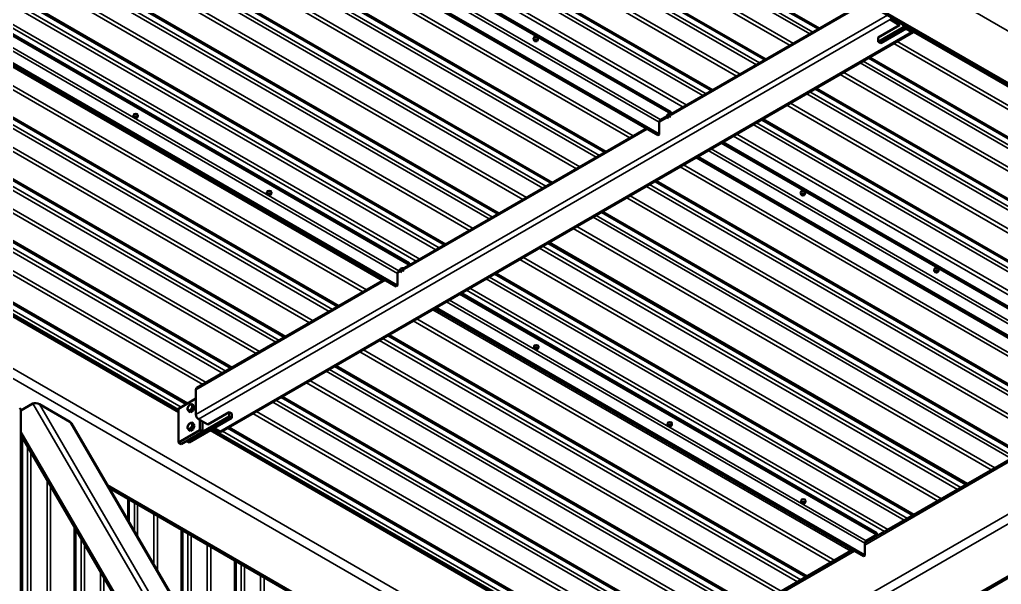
# Model space of a CAD drawing. Header units: millimetres. Extents: x 0 to 14700, y 0 to 10395.
# Drawn here: x 4995 to 7595, y 3488 to 4983 of the extents above; entities that cross this region are included whole.
import ezdxf

# ---------------------------------------------------------------- set-up
doc = ezdxf.new("R2010")
doc.units = ezdxf.units.MM
doc.header["$LTSCALE"] = 35
doc.layers.add('Видимые тонкие (ГОСТ)', color=7, linetype='Continuous', lineweight=35)
doc.layers.add('Видимый контур (ГОСТ)', color=7, linetype='Continuous', lineweight=50)

msp = doc.modelspace()

# ---------------------------------------------------------------- linework, layer by layer
at = {"layer": 'Видимые тонкие (ГОСТ)'}
for p, q in [((8575.8, 4396.4), (5472, 6188.4)), ((8067.4, 4552.7), (5353.2, 6119.8)), ((7113.4, 4959.8), (6009.1, 5597.4)), ((7087.2, 4944.8), (5982.9, 5582.3)), ((7095.7, 4949.6), (5991.4, 5587.2)), ((7034.9, 4914.5), (5930.6, 5552.1)), ((7044.2, 4919.9), (5939.9, 5557.5)), ((6972, 4878.2), (5867.7, 5515.8)), ((6945.8, 4863.1), (5841.5, 5500.7)), ((6954.3, 4868), (5850, 5505.6)), ((6893.5, 4832.9), (5789.2, 5470.5)), ((6902.8, 4838.3), (5798.5, 5475.8)), ((6830.5, 4796.5), (5726.2, 5434.1)), ((6804.4, 4781.5), (5700.1, 5419)), ((6812.9, 4786.3), (5708.6, 5423.9)), ((6752.1, 4751.2), (5647.8, 5388.8)), ((6761.4, 4756.6), (5657.1, 5394.2)), ((5615.4, 5370.1), (6719, 4732.9)), ((5617.9, 5371.6), (6720.3, 4735.1)), ((5551.7, 5333.4), (6687.2, 4677.8)), ((5554.3, 5334.8), (6688.5, 4680)), ((5580.9, 5350.2), (6688.5, 4710.8)), ((5588.7, 5354.7), (6692.4, 4717.5)), ((6610.7, 4669.6), (5506.4, 5307.2)), ((6619.9, 4674.9), (5515.6, 5312.5)), ((6521.6, 4618.2), (5417.3, 5255.7)), ((6530, 4623), (5425.7, 5260.6)), ((6547.7, 4633.2), (5443.4, 5270.8)), ((6469.2, 4587.9), (5364.9, 5225.5)), ((6478.5, 4593.3), (5374.2, 5230.9)), ((6380.1, 4536.5), (5275.8, 5174.1)), ((6388.6, 4541.4), (5284.3, 5179)), ((6406.3, 4551.6), (5302, 5189.2)), ((6337.1, 4511.7), (5232.8, 5149.2)), ((6327.8, 4506.3), (5223.5, 5143.9)), ((6247.2, 4459.7), (5142.9, 5097.3)), ((6264.8, 4469.9), (5160.5, 5107.5)), ((6238.7, 4454.9), (5134.4, 5092.4)), ((6186.4, 4424.6), (5082.1, 5062.2)), ((6195.7, 4430), (5091.4, 5067.6)), ((6123.4, 4388.3), (5019.1, 5025.9)), ((7236.1, 5027.3), (6720, 4729.3)), ((6097.3, 4373.2), (4993, 5010.8)), ((6105.7, 4378.1), (5001.4, 5015.7)), ((7292.6, 4994.6), (5461.7, 3937.5)), ((6461.5, 3175.7), (3357.8, 4967.7)), ((6472.8, 3195.3), (3380.4, 4980.8)), ((4922.4, 4970), (6026.1, 4332.8)), ((4924.9, 4971.5), (6027.4, 4335)), ((6045, 4343), (4940.7, 4980.6)), ((6054.3, 4348.4), (4950, 4985.9)), ((7300.1, 4982.6), (5468.7, 3925.3)), ((4888, 4950.1), (5995.5, 4310.7)), ((4895.7, 4954.6), (5999.4, 4317.4)), ((7356.7, 4950), (5525.3, 3892.6)), ((7359.8, 4955.9), (7356.7, 4954.1)), ((8076.6, 4536.9), (7361.8, 4949.5)), ((5955.8, 4291.5), (4851.5, 4929.1)), ((4858.8, 4933.3), (5994.3, 4277.7)), ((4861.3, 4934.7), (5995.5, 4279.9)), ((8128.9, 4446.2), (7309.5, 4919.3)), ((8119.6, 4462.3), (7318.8, 4924.7)), ((5904.1, 4261.7), (4799.8, 4899.2)), ((5913.3, 4267), (4809, 4904.5)), ((5841.1, 4225.3), (4736.8, 4862.8)), ((8218, 4291.9), (7220.4, 4867.9)), ((8209.6, 4306.5), (7228.8, 4872.8)), ((8191.9, 4337.2), (7246.5, 4883)), ((5815, 4210.2), (4710.7, 4847.8)), ((5823.4, 4215.1), (4719.1, 4852.6)), ((8270.3, 4201.3), (7168.1, 4837.7)), ((8261.1, 4217.4), (7177.3, 4843)), ((5762.6, 4180), (4658.3, 4817.6)), ((5771.9, 4185.3), (4667.6, 4822.9)), ((8185.7, 4147.2), (7079, 4786.2)), ((8194.2, 4152.1), (7087.4, 4791.1)), ((8211.9, 4162.3), (7105.1, 4801.3)), ((5673.5, 4128.5), (4569.2, 4766.1)), ((5682, 4133.4), (4577.7, 4771)), ((5699.7, 4143.6), (4595.4, 4781.2)), ((8142.7, 4122.4), (7035.9, 4761.4)), ((5621.2, 4098.3), (4516.9, 4735.9)), ((5630.5, 4103.7), (4526.2, 4741.3)), ((8133.4, 4117), (7026.6, 4756)), ((6710.6, 4723.9), (6688.5, 4711.2)), ((8052.8, 4070.5), (6946, 4709.5)), ((8070.5, 4080.7), (6963.7, 4719.7)), ((5532.1, 4046.9), (4427.8, 4684.5)), ((5540.6, 4051.8), (4436.3, 4689.3)), ((5558.2, 4062), (4453.9, 4699.5)), ((6656.7, 4692.8), (6013.9, 4321.7)), ((8001.3, 4040.7), (6894.5, 4679.7)), ((8044.3, 4065.6), (6937.5, 4704.6)), ((5479.8, 4016.7), (4375.5, 4654.3)), ((5489.1, 4022.1), (4384.8, 4659.6)), ((6852.8, 4655.7), (7956.5, 4018.4)), ((6855.3, 4657.1), (7957.8, 4020.6)), ((7992, 4035.4), (6885.2, 4674.4)), ((6818.4, 4635.8), (7925.9, 3996.3)), ((6826.1, 4640.3), (7929.8, 4003.1)), ((5415.7, 3942.8), (4261.7, 4609.1)), ((5415.7, 3950.8), (4268.6, 4613.1)), ((5422.6, 3956.6), (4294.8, 4607.7)), ((5440.2, 3966.8), (4312.5, 4617.9)), ((6789.2, 4618.9), (7924.7, 3963.3)), ((6791.7, 4620.4), (7925.9, 3965.5)), ((7850.6, 3953.8), (6743.9, 4592.8)), ((7859.8, 3959), (6753, 4598.1)), ((7787.6, 3917.4), (6680.8, 4556.4)), ((7761.5, 3902.3), (6654.7, 4541.3)), ((7769.9, 3907.2), (6663.1, 4546.2)), ((7709.2, 3872.1), (6602.4, 4511.1)), ((7718.4, 3877.4), (6611.7, 4516.4)), ((7646.2, 3835.7), (6539.4, 4474.7)), ((7620.1, 3820.6), (6513.3, 4459.6)), ((7628.5, 3825.5), (6521.7, 4464.5)), ((7567.7, 3790.4), (6460.9, 4429.4)), ((7577, 3795.8), (6470.2, 4434.8)), ((7478.6, 3739), (6371.9, 4378)), ((7487.1, 3743.9), (6380.3, 4382.9)), ((7504.8, 3754.1), (6398, 4393.1)), ((7426.3, 3708.8), (6319.5, 4347.8)), ((7435.6, 3714.1), (6328.8, 4353.1)), ((6004.6, 4316.3), (5995.6, 4311.1)), ((5963.7, 4292.7), (5461.7, 4002.8)), ((7337.2, 3657.3), (6230.4, 4296.3)), ((7345.7, 3662.2), (6238.9, 4301.2)), ((7363.3, 3672.4), (6256.6, 4311.4)), ((7284.9, 3627.1), (6178.1, 4266.1)), ((7294.2, 3632.5), (6187.4, 4271.5)), ((6133.2, 4240.2), (7236.9, 3603)), ((6159.8, 4255.6), (7263.5, 3618.4)), ((6162.4, 4257), (7264.8, 3620.6)), ((7195.7, 3575.6), (6088.9, 4214.6)), ((6096.2, 4218.8), (7231.7, 3563.2)), ((6098.7, 4220.3), (7233, 3565.5)), ((6125.4, 4235.7), (7233, 3596.2)), ((7153.2, 3551.1), (6046.4, 4190.1)), ((7144, 3545.8), (6037.2, 4184.8)), ((7054.9, 3494.3), (5948.1, 4133.3)), ((7063.3, 3499.2), (5956.5, 4138.2)), ((7081, 3509.4), (5974.2, 4148.4)), ((7011.8, 3469.5), (5905.1, 4108.5)), ((7002.5, 3464.1), (5895.8, 4103.1)), ((6628.4, 3105.5), (8334.3, 4090.4)), ((6921.9, 3417.6), (5815.1, 4056.6)), ((6939.6, 3427.8), (5832.8, 4066.8)), ((6889.7, 3230.3), (8345.6, 4070.8)), ((6913.5, 3412.7), (5806.7, 4051.7)), ((6861.1, 3382.5), (5754.3, 4021.5)), ((6870.4, 3387.8), (5763.6, 4026.8)), ((6798.2, 3346.1), (5691.4, 3985.1)), ((5030.3, 3966.1), (5783, 2674.2)), ((5047.5, 3964.4), (5795.1, 2681.2)), ((6772, 3331), (5665.2, 3970)), ((6780.5, 3335.9), (5673.7, 3974.9)), ((7008.5, 3161.7), (8405, 3968)), ((7233, 3591.7), (7898.4, 3975.9)), ((6719.7, 3300.8), (5612.9, 3939.8)), ((6729, 3306.2), (5622.2, 3945.2)), ((5128, 3917.9), (5835.4, 2703.8)), ((6656.7, 3264.5), (5549.9, 3903.5)), ((4997.9, 3892), (5726, 2642.3)), ((4997.9, 3883.6), (4997.9, 3883.6)), ((4998.4, 3877.9), (4998.4, 3094.6)), ((6472.8, 3332.5), (5499.1, 3894.7)), ((6472, 3341), (5506, 3898.6)), ((6480.4, 3345.9), (5532.3, 3893.3)), ((5016.1, 3852.5), (5016.1, 3084.4)), ((5024.5, 3837.9), (5024.5, 3079.5)), ((5067.5, 3764.1), (5067.5, 3054.6)), ((5076.8, 3748.1), (5076.8, 3049.3)), ((6250.1, 3160.6), (5227.3, 3751.2)), ((5281.2, 3714.6), (5281.2, 3658.5)), ((5298.9, 3704.4), (5298.9, 3628.2)), ((5307.4, 3699.5), (5307.4, 3613.7)), ((5350.4, 3674.7), (5350.4, 3539.8)), ((5359.7, 3669.3), (5359.7, 3523.9)), ((5139.8, 3640.1), (5139.8, 3012.9)), ((5422.7, 3632.9), (5422.7, 3415.8)), ((5440.3, 3622.7), (5440.3, 3385.5)), ((5448.8, 3617.9), (5448.8, 3371)), ((5158.2, 3608.5), (5158.2, 3002.3)), ((5166.5, 3594.2), (5166.5, 2997.5)), ((5491.8, 3593), (5491.8, 3297.1)), ((5501.1, 3587.7), (5501.1, 3281.2)), ((6628.4, 3242.7), (7205.4, 3575.8)), ((5564.1, 3551.3), (5564.1, 3173.1)), ((5581.8, 3541.1), (5581.8, 3142.7)), ((5590.2, 3536.2), (5590.2, 3128.2)), ((5209, 3521.2), (5209, 2972.9)), ((5633.2, 3511.4), (5633.2, 3054.4)), ((5218.2, 3505.5), (5218.2, 2967.7)), ((5642.5, 3506), (5642.5, 3038.4))]:
    msp.add_line(p, q, dxfattribs=at)
at = {"layer": 'Видимый контур (ГОСТ)'}
for p, q in [((8072.1, 4544.6), (5348.5, 6117.1)), ((7110.2, 4958), (6005.9, 5595.5)), ((6968.7, 4876.3), (5864.4, 5513.9)), ((6827.3, 4794.7), (5723, 5432.2)), ((5620.2, 5372.9), (6720.3, 4737.7)), ((5549.5, 5332), (6685, 4676.5)), ((6544.5, 4631.4), (5440.2, 5268.9)), ((6403, 4549.7), (5298.7, 5187.3)), ((6261.6, 4468.1), (5157.3, 5105.6)), ((6120.2, 4386.4), (5015.9, 5024)), ((7233.1, 5029), (6719.1, 4732.2)), ((4927.2, 4972.8), (6027.4, 4337.6)), ((7268.3, 4935.7), (7324.9, 4968.4)), ((7268.3, 4924.3), (7341.4, 4966.5)), ((7324.9, 4972.4), (7300.1, 4986.7)), ((7300.1, 4982.6), (7324.9, 4968.4)), ((7324.9, 4968.4), (7324.9, 4972.4)), ((7332, 4971.9), (7332, 4969.2)), ((7332, 4969.2), (7334.4, 4970.5)), ((7332, 4969.2), (7339, 4965.1)), ((7341.4, 4966.5), (7339, 4965.1)), ((7361.7, 4949.5), (5530.3, 3892.1)), ((7348.5, 4962.4), (7275.4, 4920.2)), ((7341.9, 4958.6), (7356.7, 4950)), ((7356.7, 4954.1), (7345.4, 4960.6)), ((4856.5, 4932), (5992, 4276.4)), ((7268.3, 4935.7), (7268.3, 4924.3)), ((7275.4, 4920.2), (7268.3, 4924.3)), ((8195.1, 4331.6), (7243.3, 4881.1)), ((5837.9, 4223.4), (4733.6, 4861)), ((8208.7, 4160.5), (7101.9, 4799.5)), ((5696.4, 4141.8), (4592.1, 4779.3)), ((6719, 4732.9), (6718.3, 4732.5)), ((6720.3, 4737.7), (6720.3, 4735.1)), ((6688.5, 4710.8), (6688.5, 4680)), ((6709.7, 4726.8), (6690.3, 4715.6)), ((6709.6, 4727.4), (6692.4, 4717.5)), ((8067.2, 4078.8), (6960.4, 4717.8)), ((5555, 4060.1), (4450.7, 4697.7)), ((6653.8, 4694.5), (6013, 4324.5)), ((6687.2, 4677.8), (6685, 4676.5)), ((6857.6, 4658.4), (7957.8, 4023.3)), ((5415.7, 3948.2), (4266.4, 4611.8)), ((5437, 3964.9), (4309.3, 4616)), ((6786.9, 4617.6), (7922.4, 3962)), ((7784.4, 3915.5), (6677.6, 4554.5)), ((7643, 3833.9), (6536.2, 4472.9)), ((7501.5, 3752.2), (6394.8, 4391.2)), ((6003.6, 4319.1), (5997.3, 4315.5)), ((6003.5, 4319.8), (5999.4, 4317.4)), ((6026.1, 4332.8), (6012.3, 4324.8)), ((6027.4, 4337.6), (6027.4, 4335)), ((5960.8, 4294.4), (5463.7, 4007.4)), ((5995.5, 4310.7), (5995.5, 4279.9)), ((7360.1, 3670.6), (6253.3, 4309.6)), ((5994.3, 4277.7), (5992, 4276.4)), ((6164.6, 4258.4), (7264.8, 3623.2)), ((6093.9, 4217.5), (7229.4, 3561.9)), ((7077.8, 3507.5), (5971, 4146.6)), ((6936.4, 3425.9), (5829.6, 4064.9)), ((5461.7, 3979.2), (5415.7, 3952.6)), ((5461.7, 3937.5), (5461.7, 4002.8)), ((6794.9, 3344.3), (5688.1, 3983.3)), ((7233.1, 3597.2), (7893.7, 3978.6)), ((5030.3, 3966.1), (4997.9, 3947.4)), ((5128, 3917.9), (5047.5, 3964.4)), ((5415.7, 3952.6), (5415.7, 3862.8)), ((5450.2, 3964.7), (5454.7, 3962.1)), ((5453.9, 3959.5), (5458.4, 3956.9)), ((5454.7, 3962.1), (5458.4, 3956.9)), ((5458.4, 3956.9), (5454.7, 3947.4)), ((7011.8, 3158.1), (8407.4, 3963.9)), ((4997.9, 2311.5), (4997.9, 3949.8)), ((5436.9, 3866.9), (5550.1, 3932.2)), ((5442.8, 3945.8), (5447.4, 3943.2)), ((5557.1, 3928.1), (5444, 3862.8)), ((5454.7, 3947.4), (5447.4, 3943.2)), ((5450.2, 3950), (5454.7, 3947.4)), ((5493.5, 3911), (5550.1, 3943.7)), ((5550.1, 3943.7), (5557.1, 3939.6)), ((5550.1, 3932.2), (5550.1, 3943.7)), ((5557.1, 3928.1), (5550.1, 3932.2)), ((5557.1, 3939.6), (5557.1, 3928.1)), ((5132.5, 3913.8), (5837, 2704.7)), ((5450.2, 3915.7), (5454.7, 3913.1)), ((5450.2, 3901), (5454.7, 3898.4)), ((5453.9, 3910.5), (5458.4, 3907.9)), ((5454.7, 3913.1), (5458.4, 3907.9)), ((5458.4, 3907.9), (5454.7, 3898.4)), ((5493.5, 3911), (5468.7, 3925.3)), ((5472.3, 3895.5), (5472.3, 3923.2)), ((5479.3, 3919.2), (5479.3, 3891.4)), ((5525.3, 3892.6), (5510.5, 3901.2)), ((6653.5, 3262.6), (5546.7, 3901.6)), ((4997.9, 3883.6), (5722.3, 2640.2)), ((5002.7, 3875.4), (4997.9, 3878.2)), ((5001.6, 3876), (5001.6, 3092.7)), ((5415.7, 3862.8), (5472.3, 3895.5)), ((5479.3, 3891.4), (5422.8, 3858.7)), ((5442.8, 3896.8), (5447.4, 3894.2)), ((5454.7, 3898.4), (5447.4, 3894.2)), ((5479.3, 3891.4), (5472.3, 3895.5)), ((6469.5, 3339.8), (5503.8, 3897.4)), ((5415.7, 3862.8), (5422.8, 3858.7)), ((5436.9, 3866.9), (5444, 3862.8)), ((6254.7, 3152.6), (5232, 3743)), ((5284.5, 3712.7), (5284.5, 3653)), ((5143, 3634.5), (5143, 3011.1)), ((5425.9, 3631.1), (5425.9, 3410.3)), ((7263.5, 3618.4), (7236.9, 3603)), ((7264.8, 3623.2), (7264.8, 3620.6)), ((7233, 3596.2), (7233, 3565.5)), ((6627.4, 3247.5), (7200.7, 3578.5)), ((7231.7, 3563.2), (7229.4, 3561.9)), ((5567.3, 3549.4), (5567.3, 3167.5))]:
    msp.add_line(p, q, dxfattribs=at)
for centre, major_axis, ratio, start_param, end_param in [((7356.7, 4958.1), (2.5, -4.33), 0.57735, 5.497787, 6.942768), ((7356.7, 4958.1), (5, -8.66), 0.57735, 5.497787, 7.005801), ((6361.9, 4933.6), (5.94, 0), 0.57735, 0.015017, 3.126575), ((5302.3, 4730.1), (5.94, 0), 0.57735, 0.015017, 3.126575), ((6715.4, 4729.5), (-5.94, 0), 0.57735, 3.745739, 6.268168), ((6719, 4734.3), (-0.9, -1.56), 0.57735, 0.785398, 2.356194), ((6692.4, 4713), (-2.75, -4.76), 0.57735, 3.926991, 5.497787), ((6715.4, 4723.7), (-4.54, 0), 0.57735, 3.772197, 7.223377), ((6687.2, 4679.2), (-0.9, -1.56), 0.57735, 0.785398, 2.356194), ((5655.8, 4526), (5.94, 0), 0.57735, 0.015017, 3.126575), ((7069, 4525.4), (5.94, 0), 0.57735, 0.015017, 3.126575), ((5999.4, 4312.9), (-2.75, -4.76), 0.57735, 3.926991, 5.497787), ((6009.4, 4321.8), (-5.94, 0), 0.57735, 3.745739, 6.268168), ((6009.4, 4316.1), (-4.54, 0), 0.57735, 3.772197, 7.223377), ((6026.1, 4334.3), (-0.9, -1.56), 0.57735, 0.785398, 2.356194), ((7422.5, 4321.2), (5.94, 0), 0.57735, 0.015017, 3.126575), ((5994.3, 4279.2), (-0.9, -1.56), 0.57735, 0.785398, 2.356194), ((6362.9, 4117.7), (5.94, 0), 0.57735, 0.015017, 3.126575), ((5468.7, 3998.8), (-5, 8.66), 0.57735, 0, 0.785398), ((4987.9, 3949.8), (10, 0), 0.57735, 0, 0.785398), ((5040.4, 3960.3), (-12.2, 3.3), 0.515579, 4.239552, 5.810348), ((5468.7, 3933.4), (-5, 8.66), 0.57735, 0.785398, 2.356194), ((5121, 3913.8), (12.2, -3.3), 0.515579, 0.482469, 1.097959), ((6716.5, 3913.6), (5.94, 0), 0.57735, 0.015017, 3.126575), ((5525.3, 3900.8), (5, -8.66), 0.57735, 5.497787, 6.283185), ((7070, 3709.5), (5.94, 0), 0.57735, 0.015017, 3.126575), ((7263.5, 3619.8), (-0.9, -1.56), 0.57735, 0.785398, 2.356194), ((7236.9, 3598.5), (-2.75, -4.76), 0.57735, 3.926991, 5.497787), ((7231.7, 3564.7), (-0.9, -1.56), 0.57735, 0.785398, 2.356194)]:
    msp.add_ellipse(centre, major_axis=major_axis, ratio=ratio, start_param=start_param, end_param=end_param, dxfattribs=at)
for centre, major_axis in [((6361.9, 4927.9), (-4.54, 0)), ((5302.3, 4724.4), (-4.54, 0)), ((5655.8, 4520.2), (-4.54, 0)), ((7069, 4519.6), (-4.54, 0)), ((7422.5, 4315.5), (-4.54, 0)), ((6362.9, 4112), (-4.54, 0)), ((5445.8, 3955.7), (-4.28, -7.4)), ((5445.8, 3906.7), (-4.28, -7.4)), ((6716.5, 3907.9), (-4.54, 0)), ((7070, 3703.7), (-4.54, 0))]:
    msp.add_ellipse(centre, major_axis=major_axis, ratio=0.57735, dxfattribs=at)
for points, knots in [([(6355.9, 4933.6), (6355.9, 4933.2), (6355.9, 4932.7), (6356, 4931.7), (6356.1, 4931.2), (6356.3, 4930.2), (6356.4, 4929.8), (6356.7, 4928.9), (6356.8, 4928.5), (6357.2, 4927.7), (6357.4, 4927.4), (6357.5, 4927)], [7.0535661, 7.0535661, 7.0535661, 7.0535661, 7.1200835, 7.1200835, 7.1866009, 7.1866009, 7.2531183, 7.2531183, 7.3196356, 7.3196356, 7.386153, 7.386153, 7.386153, 7.386153]), ([(6366.2, 4927), (6366.4, 4927.4), (6366.5, 4927.7), (6366.9, 4928.5), (6367, 4928.9), (6367.3, 4929.8), (6367.4, 4930.2), (6367.6, 4931.2), (6367.7, 4931.7), (6367.8, 4932.7), (6367.8, 4933.2), (6367.8, 4933.6)], [3.6094213, 3.6094213, 3.6094213, 3.6094213, 3.6759387, 3.6759387, 3.742456, 3.742456, 3.8089734, 3.8089734, 3.8754908, 3.8754908, 3.9420082, 3.9420082, 3.9420082, 3.9420082]), ([(5296.3, 4730.1), (5296.3, 4729.6), (5296.3, 4729.1), (5296.4, 4728.2), (5296.5, 4727.7), (5296.7, 4726.7), (5296.8, 4726.3), (5297.1, 4725.4), (5297.2, 4725), (5297.6, 4724.2), (5297.8, 4723.9), (5298, 4723.5)], [7.0535661, 7.0535661, 7.0535661, 7.0535661, 7.1200835, 7.1200835, 7.1866009, 7.1866009, 7.2531183, 7.2531183, 7.3196356, 7.3196356, 7.386153, 7.386153, 7.386153, 7.386153]), ([(5306.6, 4723.5), (5306.8, 4723.9), (5306.9, 4724.2), (5307.3, 4725), (5307.5, 4725.4), (5307.7, 4726.3), (5307.9, 4726.7), (5308, 4727.7), (5308.1, 4728.2), (5308.2, 4729.1), (5308.2, 4729.6), (5308.2, 4730.1)], [3.6094213, 3.6094213, 3.6094213, 3.6094213, 3.6759387, 3.6759387, 3.742456, 3.742456, 3.8089734, 3.8089734, 3.8754908, 3.8754908, 3.9420082, 3.9420082, 3.9420082, 3.9420082]), ([(6709.5, 4729.5), (6709.5, 4729), (6709.5, 4728.5), (6709.6, 4727.5), (6709.6, 4727.1), (6709.8, 4726.1), (6710, 4725.7), (6710.2, 4724.8), (6710.4, 4724.4), (6710.7, 4723.6), (6710.9, 4723.3), (6711.1, 4722.9)], [7.0535661, 7.0535661, 7.0535661, 7.0535661, 7.1200835, 7.1200835, 7.1866009, 7.1866009, 7.2531183, 7.2531183, 7.3196356, 7.3196356, 7.386153, 7.386153, 7.386153, 7.386153]), ([(5649.9, 4526), (5649.9, 4525.5), (5649.9, 4525), (5650, 4524), (5650, 4523.5), (5650.2, 4522.6), (5650.4, 4522.1), (5650.6, 4521.3), (5650.8, 4520.9), (5651.1, 4520.1), (5651.3, 4519.7), (5651.5, 4519.4)], [7.0535661, 7.0535661, 7.0535661, 7.0535661, 7.1200835, 7.1200835, 7.1866009, 7.1866009, 7.2531183, 7.2531183, 7.3196356, 7.3196356, 7.386153, 7.386153, 7.386153, 7.386153]), ([(5660.1, 4519.4), (5660.3, 4519.7), (5660.5, 4520.1), (5660.8, 4520.9), (5661, 4521.3), (5661.3, 4522.1), (5661.4, 4522.6), (5661.6, 4523.5), (5661.7, 4524), (5661.8, 4525), (5661.8, 4525.5), (5661.8, 4526)], [3.6094213, 3.6094213, 3.6094213, 3.6094213, 3.6759387, 3.6759387, 3.742456, 3.742456, 3.8089734, 3.8089734, 3.8754908, 3.8754908, 3.9420082, 3.9420082, 3.9420082, 3.9420082]), ([(7063, 4525.4), (7063, 4524.9), (7063, 4524.4), (7063.1, 4523.4), (7063.2, 4522.9), (7063.4, 4522), (7063.5, 4521.5), (7063.8, 4520.7), (7063.9, 4520.3), (7064.3, 4519.5), (7064.5, 4519.1), (7064.7, 4518.8)], [7.0535661, 7.0535661, 7.0535661, 7.0535661, 7.1200835, 7.1200835, 7.1866009, 7.1866009, 7.2531183, 7.2531183, 7.3196356, 7.3196356, 7.386153, 7.386153, 7.386153, 7.386153]), ([(7073.3, 4518.8), (7073.5, 4519.1), (7073.7, 4519.5), (7074, 4520.3), (7074.2, 4520.7), (7074.4, 4521.5), (7074.6, 4522), (7074.7, 4522.9), (7074.8, 4523.4), (7074.9, 4524.4), (7074.9, 4524.9), (7074.9, 4525.4)], [3.6094213, 3.6094213, 3.6094213, 3.6094213, 3.6759387, 3.6759387, 3.742456, 3.742456, 3.8089734, 3.8089734, 3.8754908, 3.8754908, 3.9420082, 3.9420082, 3.9420082, 3.9420082]), ([(6003.4, 4321.9), (6003.4, 4321.4), (6003.4, 4320.9), (6003.5, 4319.9), (6003.6, 4319.4), (6003.8, 4318.5), (6003.9, 4318), (6004.2, 4317.2), (6004.3, 4316.8), (6004.7, 4316), (6004.9, 4315.6), (6005.1, 4315.3)], [7.0535661, 7.0535661, 7.0535661, 7.0535661, 7.1200835, 7.1200835, 7.1866009, 7.1866009, 7.2531183, 7.2531183, 7.3196356, 7.3196356, 7.386153, 7.386153, 7.386153, 7.386153]), ([(7416.6, 4321.3), (7416.6, 4320.8), (7416.6, 4320.3), (7416.7, 4319.3), (7416.7, 4318.8), (7416.9, 4317.9), (7417.1, 4317.4), (7417.3, 4316.5), (7417.5, 4316.1), (7417.8, 4315.4), (7418, 4315), (7418.2, 4314.7)], [7.0535661, 7.0535661, 7.0535661, 7.0535661, 7.1200835, 7.1200835, 7.1866009, 7.1866009, 7.2531183, 7.2531183, 7.3196356, 7.3196356, 7.386153, 7.386153, 7.386153, 7.386153]), ([(7426.8, 4314.7), (7427, 4315), (7427.2, 4315.4), (7427.6, 4316.1), (7427.7, 4316.5), (7428, 4317.4), (7428.1, 4317.9), (7428.3, 4318.8), (7428.4, 4319.3), (7428.5, 4320.3), (7428.5, 4320.8), (7428.5, 4321.3)], [3.6094213, 3.6094213, 3.6094213, 3.6094213, 3.6759387, 3.6759387, 3.742456, 3.742456, 3.8089734, 3.8089734, 3.8754908, 3.8754908, 3.9420082, 3.9420082, 3.9420082, 3.9420082]), ([(6357, 4117.8), (6357, 4117.3), (6357, 4116.8), (6357.1, 4115.8), (6357.1, 4115.3), (6357.3, 4114.4), (6357.5, 4113.9), (6357.7, 4113), (6357.9, 4112.6), (6358.2, 4111.9), (6358.4, 4111.5), (6358.6, 4111.2)], [7.0535661, 7.0535661, 7.0535661, 7.0535661, 7.1200835, 7.1200835, 7.1866009, 7.1866009, 7.2531183, 7.2531183, 7.3196356, 7.3196356, 7.386153, 7.386153, 7.386153, 7.386153]), ([(6367.2, 4111.2), (6367.4, 4111.5), (6367.6, 4111.9), (6368, 4112.6), (6368.1, 4113), (6368.4, 4113.9), (6368.5, 4114.4), (6368.7, 4115.3), (6368.8, 4115.8), (6368.9, 4116.8), (6368.9, 4117.3), (6368.9, 4117.8)], [3.6094213, 3.6094213, 3.6094213, 3.6094213, 3.6759387, 3.6759387, 3.742456, 3.742456, 3.8089734, 3.8089734, 3.8754908, 3.8754908, 3.9420082, 3.9420082, 3.9420082, 3.9420082]), ([(6710.5, 3913.6), (6710.5, 3913.1), (6710.5, 3912.6), (6710.6, 3911.7), (6710.7, 3911.2), (6710.9, 3910.2), (6711, 3909.8), (6711.3, 3908.9), (6711.4, 3908.5), (6711.8, 3907.7), (6712, 3907.4), (6712.2, 3907)], [7.0535661, 7.0535661, 7.0535661, 7.0535661, 7.1200835, 7.1200835, 7.1866009, 7.1866009, 7.2531183, 7.2531183, 7.3196356, 7.3196356, 7.386153, 7.386153, 7.386153, 7.386153]), ([(6720.8, 3907), (6721, 3907.4), (6721.2, 3907.7), (6721.5, 3908.5), (6721.7, 3908.9), (6721.9, 3909.8), (6722.1, 3910.2), (6722.3, 3911.2), (6722.3, 3911.7), (6722.4, 3912.6), (6722.4, 3913.1), (6722.4, 3913.6)], [3.6094213, 3.6094213, 3.6094213, 3.6094213, 3.6759387, 3.6759387, 3.742456, 3.742456, 3.8089734, 3.8089734, 3.8754908, 3.8754908, 3.9420082, 3.9420082, 3.9420082, 3.9420082]), ([(7064.1, 3709.5), (7064.1, 3709), (7064.1, 3708.5), (7064.2, 3707.5), (7064.3, 3707), (7064.4, 3706.1), (7064.6, 3705.7), (7064.8, 3704.8), (7065, 3704.4), (7065.3, 3703.6), (7065.5, 3703.2), (7065.7, 3702.9)], [7.0535661, 7.0535661, 7.0535661, 7.0535661, 7.1200835, 7.1200835, 7.1866009, 7.1866009, 7.2531183, 7.2531183, 7.3196356, 7.3196356, 7.386153, 7.386153, 7.386153, 7.386153]), ([(7074.3, 3702.9), (7074.5, 3703.2), (7074.7, 3703.6), (7075.1, 3704.4), (7075.2, 3704.8), (7075.5, 3705.7), (7075.6, 3706.1), (7075.8, 3707), (7075.9, 3707.5), (7076, 3708.5), (7076, 3709), (7076, 3709.5)], [3.6094213, 3.6094213, 3.6094213, 3.6094213, 3.6759387, 3.6759387, 3.742456, 3.742456, 3.8089734, 3.8089734, 3.8754908, 3.8754908, 3.9420082, 3.9420082, 3.9420082, 3.9420082])]:
    msp.add_open_spline(points, degree=3, knots=knots, dxfattribs=at)
for points in [[(5442.8, 3960.5), (5439.9, 3956.4), (5439.2, 3951)], [(5450.2, 3964.7), (5445.5, 3963.2), (5442.8, 3960.5)], [(5453.9, 3959.5), (5451, 3962.7), (5450.2, 3964.7)], [(5450.2, 3950), (5451, 3955.4), (5453.9, 3959.5)], [(5439.2, 3951), (5439.9, 3949), (5442.8, 3945.8)], [(5442.8, 3945.8), (5445.5, 3948.5), (5450.2, 3950)], [(5442.8, 3911.5), (5439.9, 3907.4), (5439.2, 3902)], [(5439.2, 3902), (5439.9, 3900), (5442.8, 3896.8)], [(5450.2, 3915.7), (5445.5, 3914.2), (5442.8, 3911.5)], [(5442.8, 3896.8), (5445.5, 3899.5), (5450.2, 3901)], [(5453.9, 3910.5), (5451, 3913.7), (5450.2, 3915.7)], [(5450.2, 3901), (5451, 3906.4), (5453.9, 3910.5)]]:
    msp.add_rational_spline(points, [1.16025403784, 1.33974596216, 1.16025403784], degree=2, dxfattribs=at)

doc.saveas('drawing.dxf')
